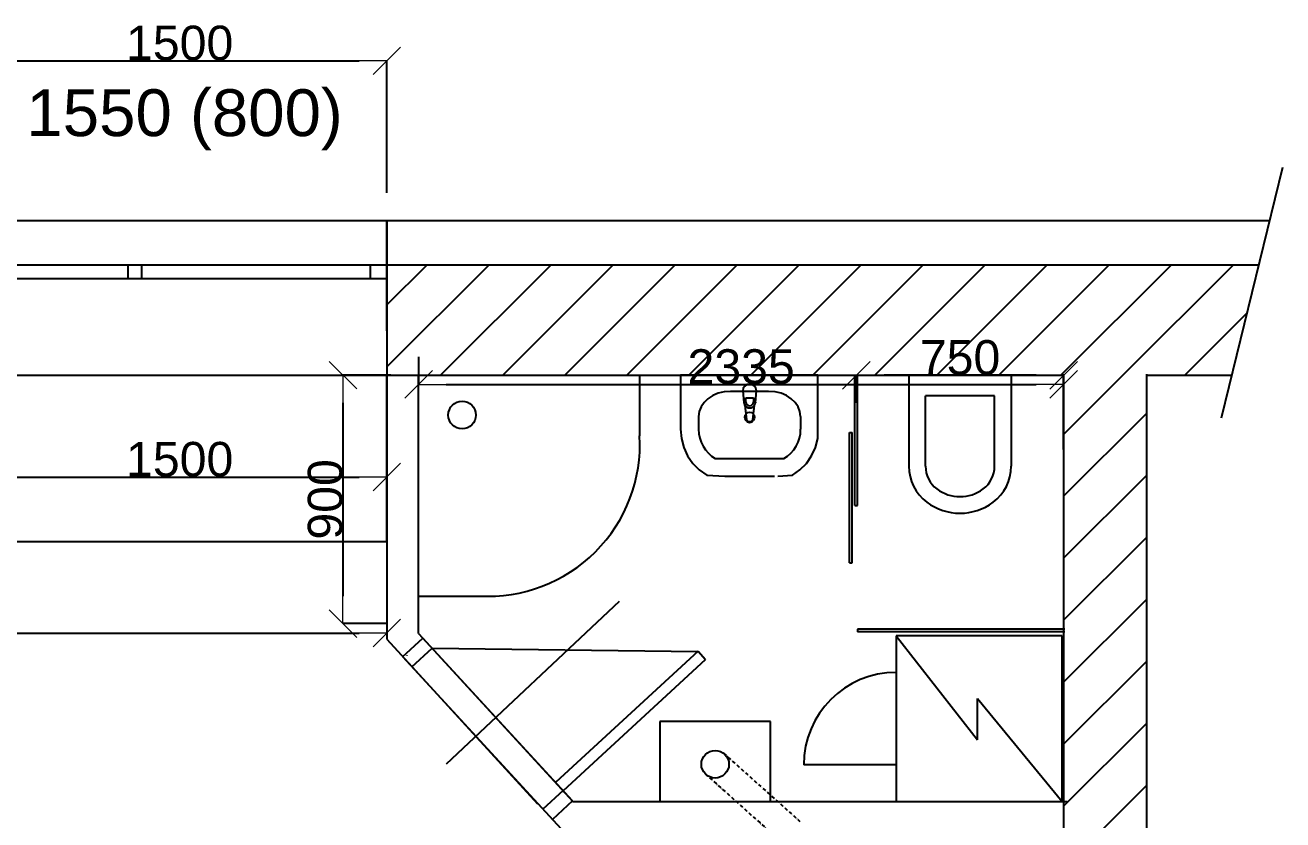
# Model space of a CAD drawing. Header units: millimetres. Extents: x 1480 to 86316, y 1484 to 27567.
# Drawn here: x 43655 to 48207, y 23929 to 26807 of the extents above; entities that cross this region are included whole.
import ezdxf

# ---------------------------------------------------------------- set-up
doc = ezdxf.new("R2010")
doc.units = ezdxf.units.MM
doc.linetypes.add('ACAD_ISO12W100', pattern=[21, 12, -3, 0, -3, 0, -3])
doc.styles.add('GENERATED_STYLE_1', font='arial.ttf')

# ---------------------------------------------------------------- blocks, each defined once
blk = doc.blocks.new('ARROWHEAD_6')
at = {"color": 0, "linetype": 'Continuous', "lineweight": 0}
for p, q in [((-0.5, -0.5), (0.5, 0.5)), ((0, 0), (-1, 0))]:
    blk.add_line(p, q, dxfattribs=at)

msp = doc.modelspace()

# ---------------------------------------------------------------- linework, layer by layer
at = {"color": 7}
for p, q in [((43563.9, 26678.3), (44863.9, 26678.3)), ((44963.9, 26199.9), (44963.9, 26678.5)), ((47985.5, 25385.5), (48207.3, 26292.7)), ((43463.9, 26099.9), (44963.9, 26099.9)), ((44963.9, 26099.9), (48160.2, 26099.9)), ((44963.9, 26099.9), (44963.9, 25539.9)), ((44963.9, 25699.9), (44963.9, 26099.9)), ((44963.9, 25699.9), (44963.9, 26099.9)), ((43463.9, 25939.9), (44813.9, 25939.9)), ((43463.9, 25939.9), (44963.9, 25939.9)), ((44025.9, 25939.9), (44025.9, 25889.9)), ((44075.9, 25939.9), (44075.9, 25889.9)), ((44905.1, 25889.9), (44905.1, 25939.9)), ((44963.9, 25939.9), (48121.1, 25939.9)), ((43463.9, 25889.9), (44963.9, 25889.9)), ((45078.9, 25606.4), (45078.9, 25506.6)), ((47413.9, 25543.9), (47413.9, 21093.9)), ((47713.9, 25543.9), (47713.9, 23563.9)), ((43463.9, 25539.9), (44963.9, 25539.9)), ((44978.9, 25539.9), (44804.8, 25539.9)), ((44963.9, 25539.9), (47413.9, 25539.9)), ((44963.9, 25539.9), (44963.9, 24583.6)), ((44963.9, 24936.8), (44963.9, 25536.8)), ((45078.9, 24604.4), (45078.9, 25539.9)), ((45078.9, 24739.9), (45078.9, 25539.9)), ((45078.9, 25539.9), (45878.9, 25539.9)), ((45178.9, 25506.4), (47313.9, 25506.4)), ((45878.9, 25539.9), (45878.9, 25319.9)), ((46027.1, 25539.9), (46027.1, 25344.3)), ((46524.2, 25539.9), (46027.1, 25539.9)), ((46524.2, 25310.6), (46524.2, 25539.9)), ((46658.1, 25067.9), (46658.1, 25539.9)), ((46663.9, 25439.5), (46663.9, 25539.3)), ((46668.1, 25067.9), (46668.1, 25539.9)), ((47313.9, 25539.5), (46763.9, 25539.5)), ((46854, 25540), (46853.8, 25210)), ((46854, 25540), (47224, 25539.8)), ((47224, 25539.8), (47223.8, 25209.8)), ((47413.9, 25439.9), (47413.9, 25539.3)), ((47413.9, 25270.4), (47413.9, 25506.6)), ((47713.9, 25539.9), (48023.3, 25539.9)), ((46345.7, 25481.1), (46208.2, 25481.1)), ((46252.1, 25482.6), (46256.1, 25440.6)), ((46263.5, 25442.8), (46263.5, 25457.7)), ((46263.5, 25457.7), (46290.7, 25457.7)), ((46290.7, 25457.7), (46290.7, 25442.8)), ((46298.1, 25440.6), (46302.1, 25482.6)), ((46913.8, 25210), (46914, 25465)), ((47164, 25464.8), (46914, 25465)), ((47163.8, 25209.8), (47164, 25464.8)), ((44805, 25439.9), (44805, 24739.9)), ((44963.9, 25439.9), (44963.9, 25170.6)), ((46259.3, 25431.1), (46266, 25378.2)), ((46288.2, 25378.2), (46294.8, 25431.1)), ((46092.3, 25390.2), (46092.3, 25344.3)), ((46461.8, 25390.2), (46461.8, 25344.3)), ((46027.1, 25344.3), (46029.9, 25310.6)), ((46638.3, 24859.6), (46638.3, 25331.6)), ((46638.3, 25331.6), (46648.3, 25331.6)), ((46648.3, 24859.6), (46648.3, 25331.6)), ((46029.9, 25310.6), (46038.5, 25278)), ((46038.5, 25278), (46052.6, 25247.4)), ((46501.6, 25247.4), (46515.6, 25278)), ((46515.6, 25278), (46524.2, 25310.6)), ((46052.6, 25247.4), (46071.5, 25220)), ((46152.9, 25237.8), (46401.2, 25237.8)), ((46482.6, 25220), (46501.6, 25247.4)), ((46071.5, 25220), (46094.9, 25196.6)), ((46094.9, 25196.6), (46121.9, 25177.8)), ((46121.9, 25177.8), (46187.1, 25173.9)), ((46379.2, 25173.9), (46432.2, 25177.8)), ((46432.2, 25177.8), (46459.2, 25196.6)), ((46459.2, 25196.6), (46482.6, 25220)), ((43563.9, 25170.8), (44863.9, 25170.8)), ((46187.1, 25173.9), (46367, 25173.9)), ((44963.9, 25070.8), (44963.9, 24605.6)), ((46658.1, 25067.9), (46668.1, 25067.9)), ((44963.9, 24936.8), (40313.7, 24936.8)), ((47413.9, 24943.9), (47413.9, 22592.4)), ((46638.3, 24859.6), (46648.3, 24859.6)), ((45078.9, 24739.9), (45298.9, 24739.9)), ((45179.4, 24132), (45805.7, 24721.4)), ((45298.9, 24739.9), (45298.9, 24739.9)), ((44963.9, 24639.9), (44804.8, 24639.9)), ((40413.7, 24605.8), (44863.9, 24605.8)), ((45020.6, 24520), (45094.3, 24587.6)), ((45078.9, 24604.4), (45637.2, 23995.8)), ((45635.6, 23997.6), (45094.3, 24587.6)), ((47418.1, 24619.9), (46668.1, 24619.9)), ((46668.1, 24619.9), (46668.1, 24609.9)), ((47418.1, 24609.9), (46668.1, 24609.9)), ((47408.1, 24595.9), (46808.1, 24595.9)), ((46808.1, 24595.9), (46808.1, 23995.9)), ((46808.1, 24595.9), (47102.4, 24218.7)), ((47408.1, 23995.9), (47408.1, 24595.9)), ((44963.9, 24583.6), (45509.2, 23987.4)), ((45054.4, 24483.2), (45128.1, 24550.8)), ((45128.1, 24550.8), (46089.3, 24538.6)), ((46090.5, 24539.7), (45576.2, 24065.3)), ((46090.5, 24539.7), (46117.7, 24510.3)), ((45020.4, 24520.8), (45607.8, 23882.1)), ((45036.3, 24524.7), (45036.3, 24523.8)), ((45603.3, 24035.9), (46117, 24509.7)), ((45046.5, 24492.1), (45046.5, 24491.2)), ((46808.1, 24463.4), (46808.1, 24128.4)), ((47102.4, 24218.7), (47102.4, 24368.7)), ((47102.4, 24368.7), (47408.1, 23995.9)), ((46352.4, 24285.8), (45952.4, 24285.8)), ((45952.4, 24285.8), (45952.4, 23995.8)), ((46352.4, 23995.8), (46352.4, 24285.8)), ((46808.1, 24128.4), (46473.1, 24128.4)), ((47713.9, 24089.9), (47713.9, 24089.9)), ((45602.5, 24035.1), (45529.1, 23967.6)), ((45635.6, 23997.6), (45563, 23930.8)), ((45637.2, 23995.8), (47427.1, 23995.9)), ((45952.4, 23995.8), (46352.4, 23995.8)), ((46808.1, 23995.9), (47408.1, 23995.9)), ((46808.1, 23995.9), (47402.2, 23995.9))]:
    msp.add_line(p, q, dxfattribs=at)
at = {"color": 7, "linetype": 'Continuous'}
for p, q in [((44963.9, 25794.1), (45109.7, 25939.9)), ((44963.9, 25569.6), (45334.2, 25939.9)), ((45158.7, 25539.9), (45558.7, 25939.9)), ((45383.2, 25539.9), (45783.2, 25939.9)), ((45607.7, 25539.9), (46007.7, 25939.9)), ((45832.2, 25539.9), (46232.2, 25939.9)), ((46056.7, 25539.9), (46456.7, 25939.9)), ((46281.2, 25539.9), (46681.2, 25939.9)), ((46505.7, 25539.9), (46905.7, 25939.9)), ((46730.2, 25539.9), (47130.2, 25939.9)), ((46954.7, 25539.9), (47354.7, 25939.9)), ((47179.2, 25539.9), (47579.2, 25939.9)), ((47403.8, 25539.9), (47803.8, 25939.9)), ((47628.3, 25539.9), (48028.3, 25939.9)), ((47852.8, 25539.9), (48078.5, 25765.6)), ((47413.9, 25325.5), (47628.3, 25539.9)), ((47413.9, 25101), (47713.9, 25401)), ((47413.9, 24876.5), (47713.9, 25176.5)), ((47413.9, 24652), (47713.9, 24952)), ((47413.9, 24427.5), (47713.9, 24727.5)), ((47413.9, 24203), (47713.9, 24503)), ((47413.9, 23978.5), (47713.9, 24278.5)), ((47413.9, 23754), (47713.9, 24054))]:
    msp.add_line(p, q, dxfattribs=at)
at = {"color": 7, "linetype": 'ACAD_ISO12W100'}
for p, q in [((46182.9, 24170.6), (46459.3, 23923.4)), ((46116.2, 24096.1), (46421.1, 23823.4))]:
    msp.add_line(p, q, dxfattribs=at)
at = {"color": 7}
for centre, radius in [((45078.9, 25539.9), 0.0000517), ((45236.3, 25395.4), 50), ((46277.1, 25388), 17.5), ((46152.4, 24130.8), 50)]:
    msp.add_circle(centre, radius, dxfattribs=at)
for centre, radius, start, end in [((45063.9, 25539.9), 900, 153.6121644133638, 153.6121940816765), ((46277.1, 25482.6), 25, 0, 180), ((46277.1, 25442.5), 21.1, 185.1696, 212.771), ((46277.1, 25442.5), 21.1, 212.771, 327.229), ((46277.1, 25442.8), 13.6, 180, 0), ((46277.1, 25442.5), 21.1, 327.229, 354.8304), ((46277.1, 25379.6), 11.2, 187.1389, 352.8611), ((45330.1, 25288.7), 549.7, 266.7476, 3.2524), ((47016.3, 25209.9), 162.5, 179.9616, 233.0917), ((47016.3, 25209.9), 102.5, 179.9616, 233.0917), ((47061.3, 25209.9), 102.5, 306.8315, 359.9616), ((47061.3, 25209.9), 162.5, 306.8315, 359.9616), ((47038.8, 25239.9), 140, 233.0917, 306.8315), ((47038.8, 25239.9), 200, 233.0917, 306.8315), ((46808.1, 24128.4), 335, 90, 180), ((46808.1, 24145.6), 335, 333.466, 333.4662)]:
    msp.add_arc(centre, radius, start, end, dxfattribs=at)
for centre, major_axis, ratio, start_param, end_param in [((46208.4, 25390.2), (-116.1, 0), 0.783646, 4.712389, 6.283185), ((46345.7, 25390.2), (-116.1, 0), 0.783646, 3.141593, 4.712389), ((46208.2, 25344.3), (0, -121.2), 0.956522, 4.712389, 5.78621), ((46345.9, 25344.3), (0, -121.2), 0.956522, 0.496975, 1.570796)]:
    msp.add_ellipse(centre, major_axis=major_axis, ratio=ratio, start_param=start_param, end_param=end_param, dxfattribs=at)
for p in [(46252.1, 25482.6), (46259.3, 25431.1), (46298.1, 25440.6), (46288.2, 25378.2)]:
    msp.add_point(p, dxfattribs=at)

# ---------------------------------------------------------------- block references
at = {"color": 7, "xscale": 100, "yscale": 100, "zscale": 100}
for p in [(44963.9, 26678.3), (47413.9, 25539.5), (47413.9, 25506.4), (44963.9, 25170.8), (44963.9, 24605.8)]:
    msp.add_blockref('ARROWHEAD_6', p, dxfattribs=at)
for p, rotation in [((44805, 25539.9), 90), ((46663.9, 25539.5), 180), ((45078.9, 25506.4), 180), ((44805, 24639.9), 270)]:
    msp.add_blockref('ARROWHEAD_6', p, dxfattribs=dict(at, rotation=rotation))

# ---------------------------------------------------------------- texts
at = {"color": 7, "style": 'GENERATED_STYLE_1'}
msp.add_text('1550 (800)', height=169.55, dxfattribs=at).set_placement((43658.7, 26405.6))
at = {"color": 7, "char_height": 125, "attachment_point": 5, "style": 'GENERATED_STYLE_1'}
for s, insert in [('\\A1;1500', (44213.9, 26742.2)), ('\\A1;2335', (46246.4, 25570.3)), ('\\A1;750', (47038.9, 25603.4)), ('\\A1;1500', (44213.9, 25234.7))]:
    msp.add_mtext(s, dxfattribs=dict(at, insert=insert))
at = {"color": 7, "insert": (44741.1, 25089.9), "char_height": 125, "attachment_point": 5, "rotation": 90, "style": 'GENERATED_STYLE_1'}
msp.add_mtext('\\A1;900', dxfattribs=at)

doc.saveas('drawing.dxf')
